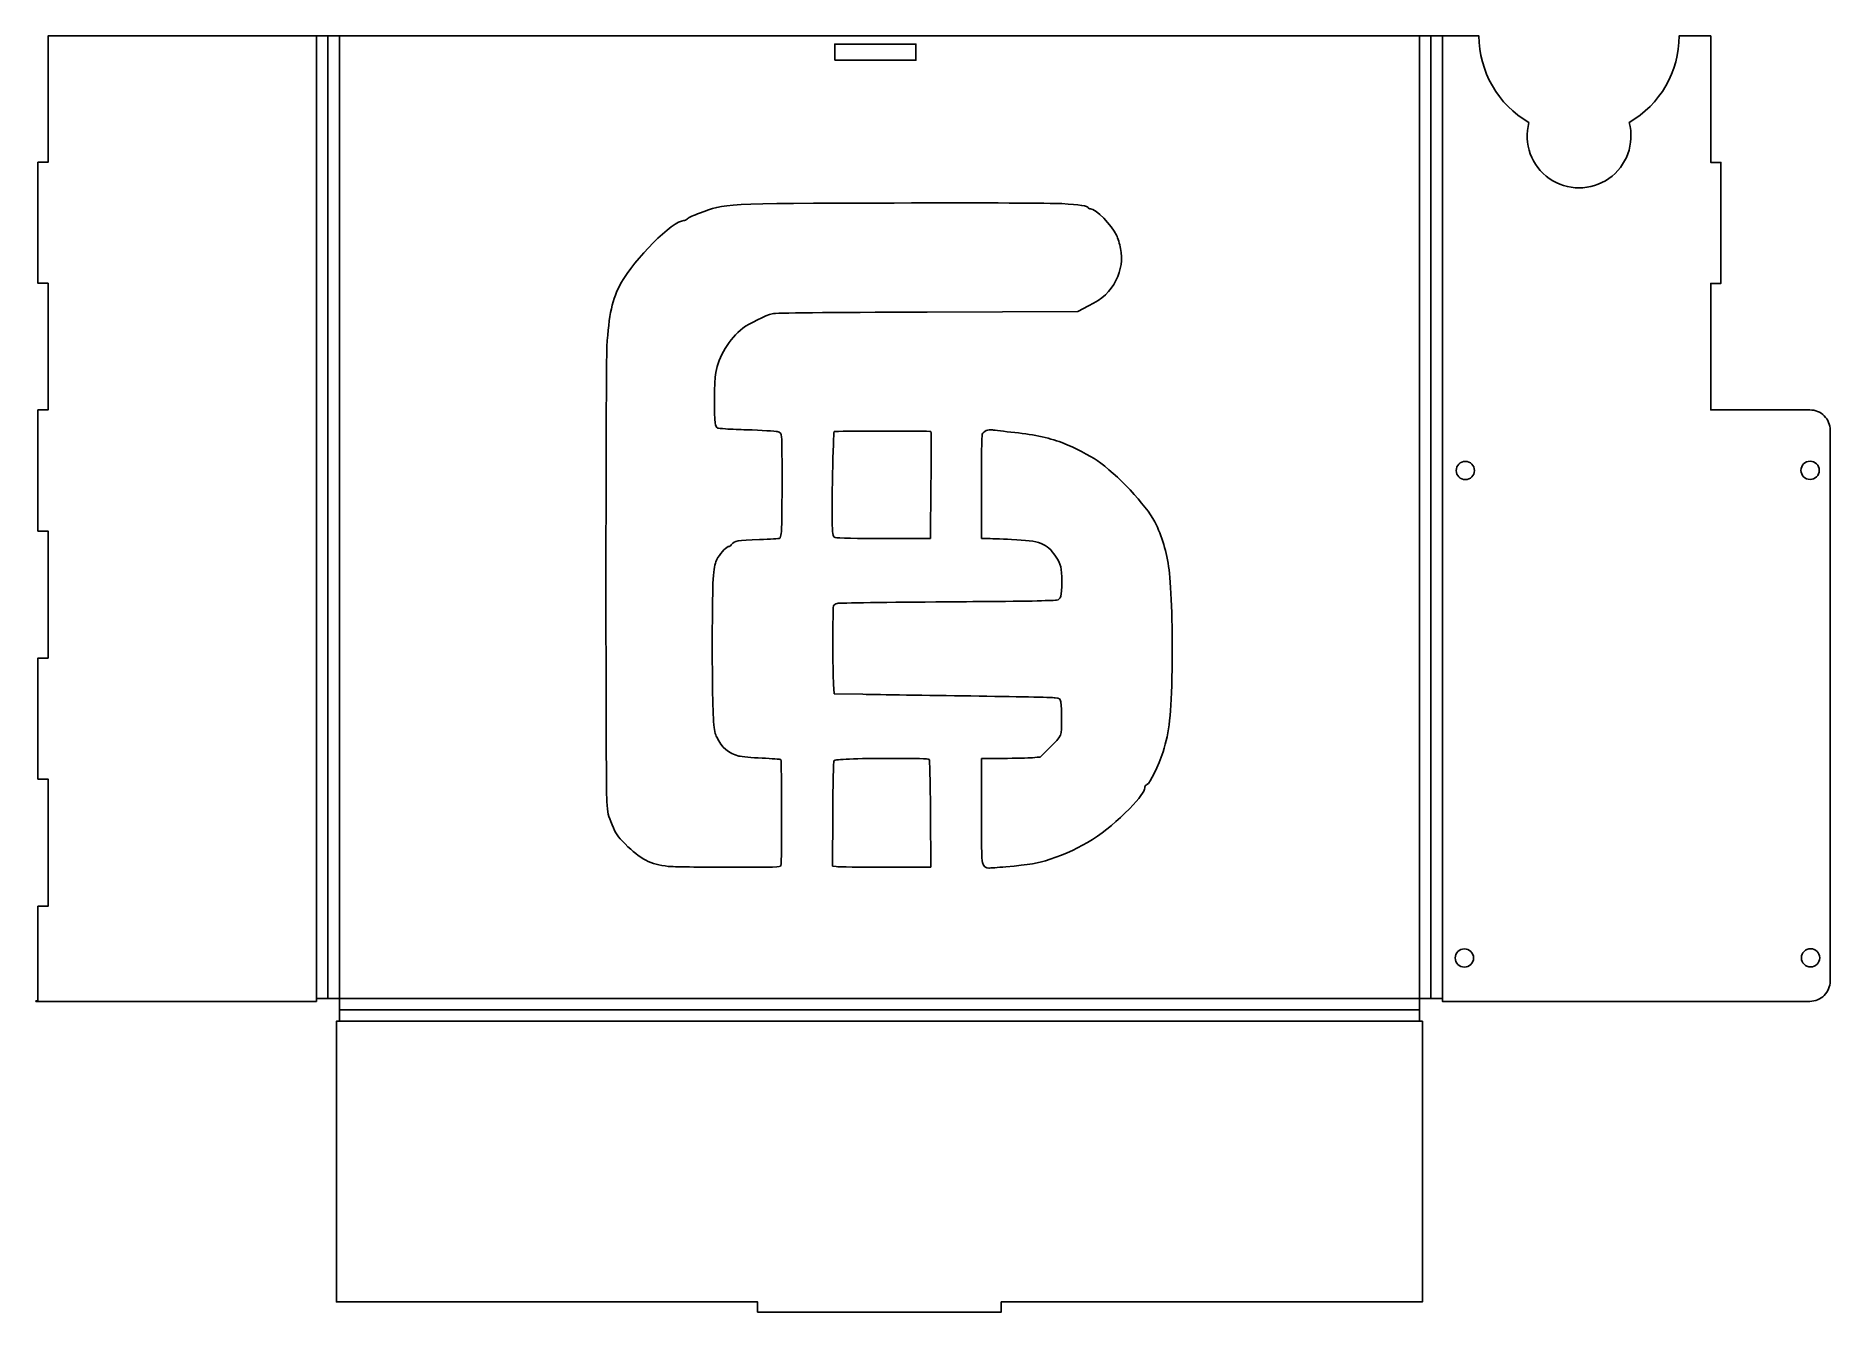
# Model space of a CAD drawing. Header units: millimetres. Extents: x -355 to 86, y -314 to 0.
import ezdxf

# ---------------------------------------------------------------- set-up
doc = ezdxf.new("R2010")
doc.units = ezdxf.units.MM
doc.layers.get('0').update_dxf_attribs({"linetype": 'CONTINUOUS'})

msp = doc.modelspace()

# ---------------------------------------------------------------- linework, layer by layer
for p, q in [((-286.33, -237), (-286.33, 0)), ((-283.5, -237), (-283.5, 0)), ((-11.85, 0), (-11.85, -237)), ((-9.02, 0), (-9.02, -237)), ((-280.67, 0), (-280.67, -237)), ((-14.67, -237), (-14.67, 0)), ((-98.84, -67.86), (-135.91, -68)), ((-96.19, -66.51), (-98.84, -67.86)), ((-134.99, -110.66), (-135.13, -123.76)), ((-122.56, -123.76), (-122.56, -111.22)), ((-135.13, -123.76), (-146.54, -123.76)), ((-121.28, -123.77), (-122.56, -123.76)), ((-158.82, -161.99), (-158.98, -159.64)), ((-151.73, -162.13), (-158.82, -161.99)), ((-108.05, -177.57), (-105.84, -175.36)), ((-122.56, -190.27), (-122.56, -177.9)), ((-122.56, -177.9), (-117.23, -177.9)), ((-109.98, -177.73), (-108.81, -177.64)), ((-108.81, -177.64), (-108.45, -177.63)), ((-108.45, -177.63), (-108.42, -177.6)), ((-108.42, -177.6), (-108.05, -177.57)), ((-159.23, -204.41), (-159.15, -191.54)), ((-135.1, -191.56), (-135.03, -204.72)), ((-158.3, -204.56), (-159.23, -204.41)), ((-135.03, -204.72), (-146.2, -204.72)), ((-116.52, -204.59), (-116.52, -204.59)), ((-280.67, -237), (-14.67, -237)), ((-14.67, -239.83), (-280.67, -239.83)), ((-14.67, -242.65), (-280.67, -242.65))]:
    msp.add_line(p, q)
msp.add_lwpolyline([(-354.93, -92.12), (-354.93, -121.92), (-352.43, -121.92), (-352.43, -153.22), (-354.93, -153.22), (-354.93, -183.02), (-352.43, -183.02), (-352.43, -214.32), (-354.93, -214.32), (-354.93, -237.63), (-355.43, -237.63), (-355.43, -237.73), (-286.33, -237.73), (-286.33, -237), (-280.67, -237), (-280.67, -242.65), (-281.41, -242.65), (-281.41, -311.75), (-177.67, -311.75), (-177.67, -314.25), (-117.67, -314.25), (-117.67, -311.75), (-13.94, -311.75), (-13.94, -242.65), (-14.67, -242.65), (-14.67, -237), (-9.02, -237), (-9.02, -237.73), (81.48, -237.73, 0.414214), (86.48, -232.73), (86.48, -97.1, 0.414214), (81.48, -92.1), (57.08, -92.1), (57.08, -60.95), (59.58, -60.95), (59.58, -31.15), (57.08, -31.15), (57.08, 0), (49.3, 0, -0.267635), (37, -21.33, -1.304017), (12.3, -21.33, -0.267635), (0, 0), (-352.43, 0), (-352.43, -31.11), (-354.93, -31.11), (-354.93, -60.91), (-352.43, -60.91), (-352.43, -92.12)], format="xyb", close=True)
msp.add_lwpolyline([(-158.67, -6), (-158.67, -2), (-138.67, -2), (-138.67, -6)], close=True)
for centre in [(-3.36, -107.02), (81.55, -106.98), (-3.59, -227.05), (81.66, -227.02)]:
    msp.add_circle(centre, 2.25)
for centre, major_axis, ratio, start_param, end_param in [((-156.53, -141.19), (2.45, -0.79), 0.529357, 2.413013, 3.168669), ((-80.78, -186.23), (-1.48, 1.61), 0.144316, 5.987585, 6.657067), ((-80.98, -185.38), (1.27, -0.56), 0.776805, 3.126742, 3.473459), ((-81.02, -185.39), (1.21, -0.62), 0.786304, 2.57165, 2.96923), ((-121.92, -173.7), (-0.35, -29.92), 0.017787, 5.29975, 6.222246)]:
    msp.add_ellipse(centre, major_axis=major_axis, ratio=ratio, start_param=start_param, end_param=end_param)
for points in [[(-191.99, -43.65), (-193.33, -44.14), (-194.66, -44.75), (-194.93, -45.01)], [(-144.07, -41.16), (-187.15, -41.29), (-185.34, -41.2), (-191.99, -43.65)], [(-102.74, -41.31), (-105.71, -41.15), (-120.53, -41.09), (-144.07, -41.16)], [(-96.28, -42.36), (-96.28, -41.89), (-98.39, -41.54), (-102.74, -41.31)], [(-95.98, -42.53), (-96.16, -42.5), (-96.28, -42.43), (-96.28, -42.36)], [(-95.83, -42.55), (-95.88, -42.56), (-95.94, -42.55), (-95.98, -42.53)], [(-95.69, -42.56), (-95.74, -42.56), (-95.78, -42.56), (-95.83, -42.55)], [(-89.27, -49.09), (-90.41, -46.61), (-94.39, -42.56), (-95.69, -42.56)], [(-195.86, -45.48), (-198.52, -45.48), (-208.08, -54.99), (-211.32, -60.87)], [(-194.93, -45.01), (-195.21, -45.27), (-195.63, -45.48), (-195.86, -45.48)], [(-89.44, -60.27), (-88.1, -57.54), (-87.74, -55.11), (-88.29, -52.35)], [(-88.29, -52.35), (-88.5, -51.27), (-88.94, -49.8), (-89.27, -49.09)], [(-211.32, -60.87), (-213.45, -64.73), (-214.34, -68.71), (-214.78, -76.45)], [(-96.19, -66.51), (-92.66, -64.72), (-90.78, -62.98), (-89.44, -60.27)], [(-181.29, -71.97), (-179.83, -70.85), (-175.64, -68.79), (-174.07, -68.41)], [(-174.07, -68.41), (-173.32, -68.23), (-161.14, -68.1), (-135.91, -68)], [(-187.97, -82.92), (-187.38, -79.05), (-184.6, -74.5), (-181.29, -71.97)], [(-214.78, -76.45), (-215.09, -81.85), (-215.11, -184.05), (-214.8, -188.53)], [(-188.14, -95.27), (-188.43, -93.57), (-188.31, -85.15), (-187.97, -82.92)], [(-187.53, -96.58), (-187.79, -96.47), (-188.02, -95.97), (-188.14, -95.27)], [(-185.55, -96.76), (-186.68, -96.69), (-187.42, -96.63), (-187.53, -96.58)], [(-182.98, -96.89), (-183.98, -96.86), (-184.84, -96.82), (-185.55, -96.76)], [(-180.41, -96.99), (-181.31, -96.96), (-182.18, -96.93), (-182.98, -96.89)], [(-172.82, -97.45), (-173.31, -97.32), (-176.72, -97.12), (-180.41, -96.99)], [(-119.82, -97.03), (-120.85, -96.84), (-122.05, -97.34), (-122.34, -98.09)], [(-114.34, -97.67), (-116.92, -97.4), (-119.38, -97.11), (-119.82, -97.03)], [(-171.78, -98.8), (-171.93, -97.75), (-172, -97.65), (-172.82, -97.45)], [(-171.85, -122.49), (-171.62, -121.27), (-171.56, -100.47), (-171.78, -98.8)], [(-158.82, -97.45), (-159.06, -97.7), (-159.47, -117.3), (-159.29, -120.43)], [(-134.97, -97.43), (-135.15, -97.25), (-158.64, -97.27), (-158.82, -97.45)], [(-134.99, -110.66), (-134.91, -103.45), (-134.9, -97.49), (-134.97, -97.43)], [(-122.34, -98.09), (-122.46, -98.42), (-122.56, -104.22), (-122.56, -111.22)], [(-102.13, -100.37), (-105.46, -99.06), (-109.36, -98.2), (-114.34, -97.67)], [(-94.06, -104.55), (-95.71, -103.43), (-99.96, -101.23), (-102.13, -100.37)], [(-79.87, -119.64), (-81.9, -115.63), (-89.24, -107.82), (-94.06, -104.55)], [(-177.2, -124.04), (-174.56, -123.95), (-172.32, -123.81), (-172.23, -123.71)], [(-172.23, -123.71), (-172.13, -123.61), (-171.96, -123.07), (-171.85, -122.49)], [(-159.29, -120.43), (-159.14, -123.19), (-159.1, -123.32), (-158.54, -123.54)], [(-158.54, -123.54), (-158.2, -123.66), (-152.93, -123.76), (-146.54, -123.76)], [(-76.34, -131.47), (-76.95, -126.92), (-78.04, -123.26), (-79.87, -119.64)], [(-187.43, -128.46), (-186.58, -127.05), (-185.25, -125.71), (-184.7, -125.71)], [(-184.7, -125.71), (-184.51, -125.71), (-184.2, -125.45), (-183.99, -125.14)], [(-183.99, -125.14), (-183.47, -124.34), (-182.68, -124.21), (-177.2, -124.04)], [(-121.28, -123.77), (-120.58, -123.77), (-117.8, -123.88), (-115.12, -124)], [(-115.12, -124), (-108.07, -124.32), (-106.45, -124.93), (-104.3, -128.11)], [(-104.3, -128.11), (-102.95, -130.1), (-102.74, -130.99), (-102.76, -134.35)], [(-188.79, -142.56), (-188.73, -131.7), (-188.48, -130.2), (-187.43, -128.46)], [(-75.59, -155.95), (-75.42, -147.23), (-75.78, -135.71), (-76.34, -131.47)], [(-102.76, -134.35), (-102.79, -138.11), (-102.95, -138.68), (-104.04, -138.96)], [(-158.99, -140.43), (-159.18, -141.14), (-159.17, -156.72), (-158.98, -159.64)], [(-131.09, -139.36), (-145.51, -139.47), (-157.66, -139.64), (-158.08, -139.73)], [(-118.74, -139.25), (-122.47, -139.29), (-126.67, -139.33), (-131.09, -139.36)], [(-106.81, -139.06), (-109.14, -139.17), (-112.89, -139.22), (-118.74, -139.25)], [(-104.04, -138.96), (-104.17, -138.99), (-105.15, -139.02), (-106.81, -139.06)], [(-188.78, -158.47), (-188.87, -153.37), (-188.87, -147.59), (-188.79, -142.56)], [(-187.75, -172.71), (-188.47, -171.32), (-188.71, -168.59), (-188.78, -158.47)], [(-77.81, -176.31), (-76.22, -171.2), (-75.81, -167.51), (-75.59, -155.95)], [(-151.73, -162.13), (-147.82, -162.21), (-135.85, -162.39), (-125.12, -162.54)], [(-125.12, -162.54), (-114.39, -162.69), (-105.07, -162.89), (-104.4, -162.98)], [(-104.4, -162.98), (-103.26, -163.13), (-103.18, -163.19), (-103, -164)], [(-103, -164), (-102.9, -164.47), (-102.81, -166.42), (-102.8, -168.35)], [(-102.8, -168.35), (-102.77, -172.46), (-102.64, -172.16), (-105.84, -175.36)], [(-182.3, -177.32), (-184.86, -176.61), (-186.43, -175.29), (-187.75, -172.71)], [(-81.78, -184.36), (-81.01, -184.02), (-78.86, -179.65), (-77.81, -176.31)], [(-176.58, -177.85), (-179.12, -177.74), (-181.57, -177.52), (-182.3, -177.32)], [(-171.95, -178.22), (-172.06, -178.11), (-174.15, -177.94), (-176.58, -177.85)], [(-171.93, -204.29), (-171.68, -203.7), (-171.71, -178.47), (-171.95, -178.22)], [(-158.89, -178.48), (-158.99, -178.58), (-159.11, -184.46), (-159.15, -191.54)], [(-144.7, -177.9), (-153.61, -177.92), (-158.53, -178.12), (-158.89, -178.48)], [(-135.44, -178.14), (-135.62, -177.96), (-138.55, -177.89), (-144.7, -177.9)], [(-135.1, -191.56), (-135.15, -182.55), (-135.26, -178.33), (-135.44, -178.14)], [(-109.98, -177.73), (-111.04, -177.82), (-114.3, -177.9), (-117.23, -177.9)], [(-86.09, -190.3), (-83.57, -187.69), (-82.32, -185.99), (-82.32, -185.17)], [(-214.8, -188.53), (-214.59, -191.51), (-214.5, -191.92), (-213.53, -194.25)], [(-213.53, -194.25), (-212.55, -196.59), (-212.32, -196.93), (-210.28, -198.98)], [(-105.61, -202.75), (-97.96, -200.21), (-91.94, -196.37), (-86.09, -190.3)], [(-210.28, -198.98), (-206.56, -202.73), (-204.09, -204.01), (-199.67, -204.49)], [(-116.52, -204.59), (-110.56, -204.09), (-108.72, -203.78), (-105.61, -202.75)], [(-199.67, -204.49), (-198.53, -204.61), (-191.86, -204.71), (-184.85, -204.72)], [(-184.85, -204.72), (-172.94, -204.72), (-172.09, -204.69), (-171.93, -204.29)], [(-158.3, -204.56), (-157.78, -204.65), (-152.34, -204.72), (-146.2, -204.72)], [(-122.3, -203.56), (-122.04, -204.5), (-121.46, -204.99), (-120.69, -204.93)], [(-120.69, -204.93), (-120.44, -204.92), (-118.57, -204.76), (-116.52, -204.59)]]:
    msp.add_open_spline(points, degree=3)

doc.saveas('drawing.dxf')
